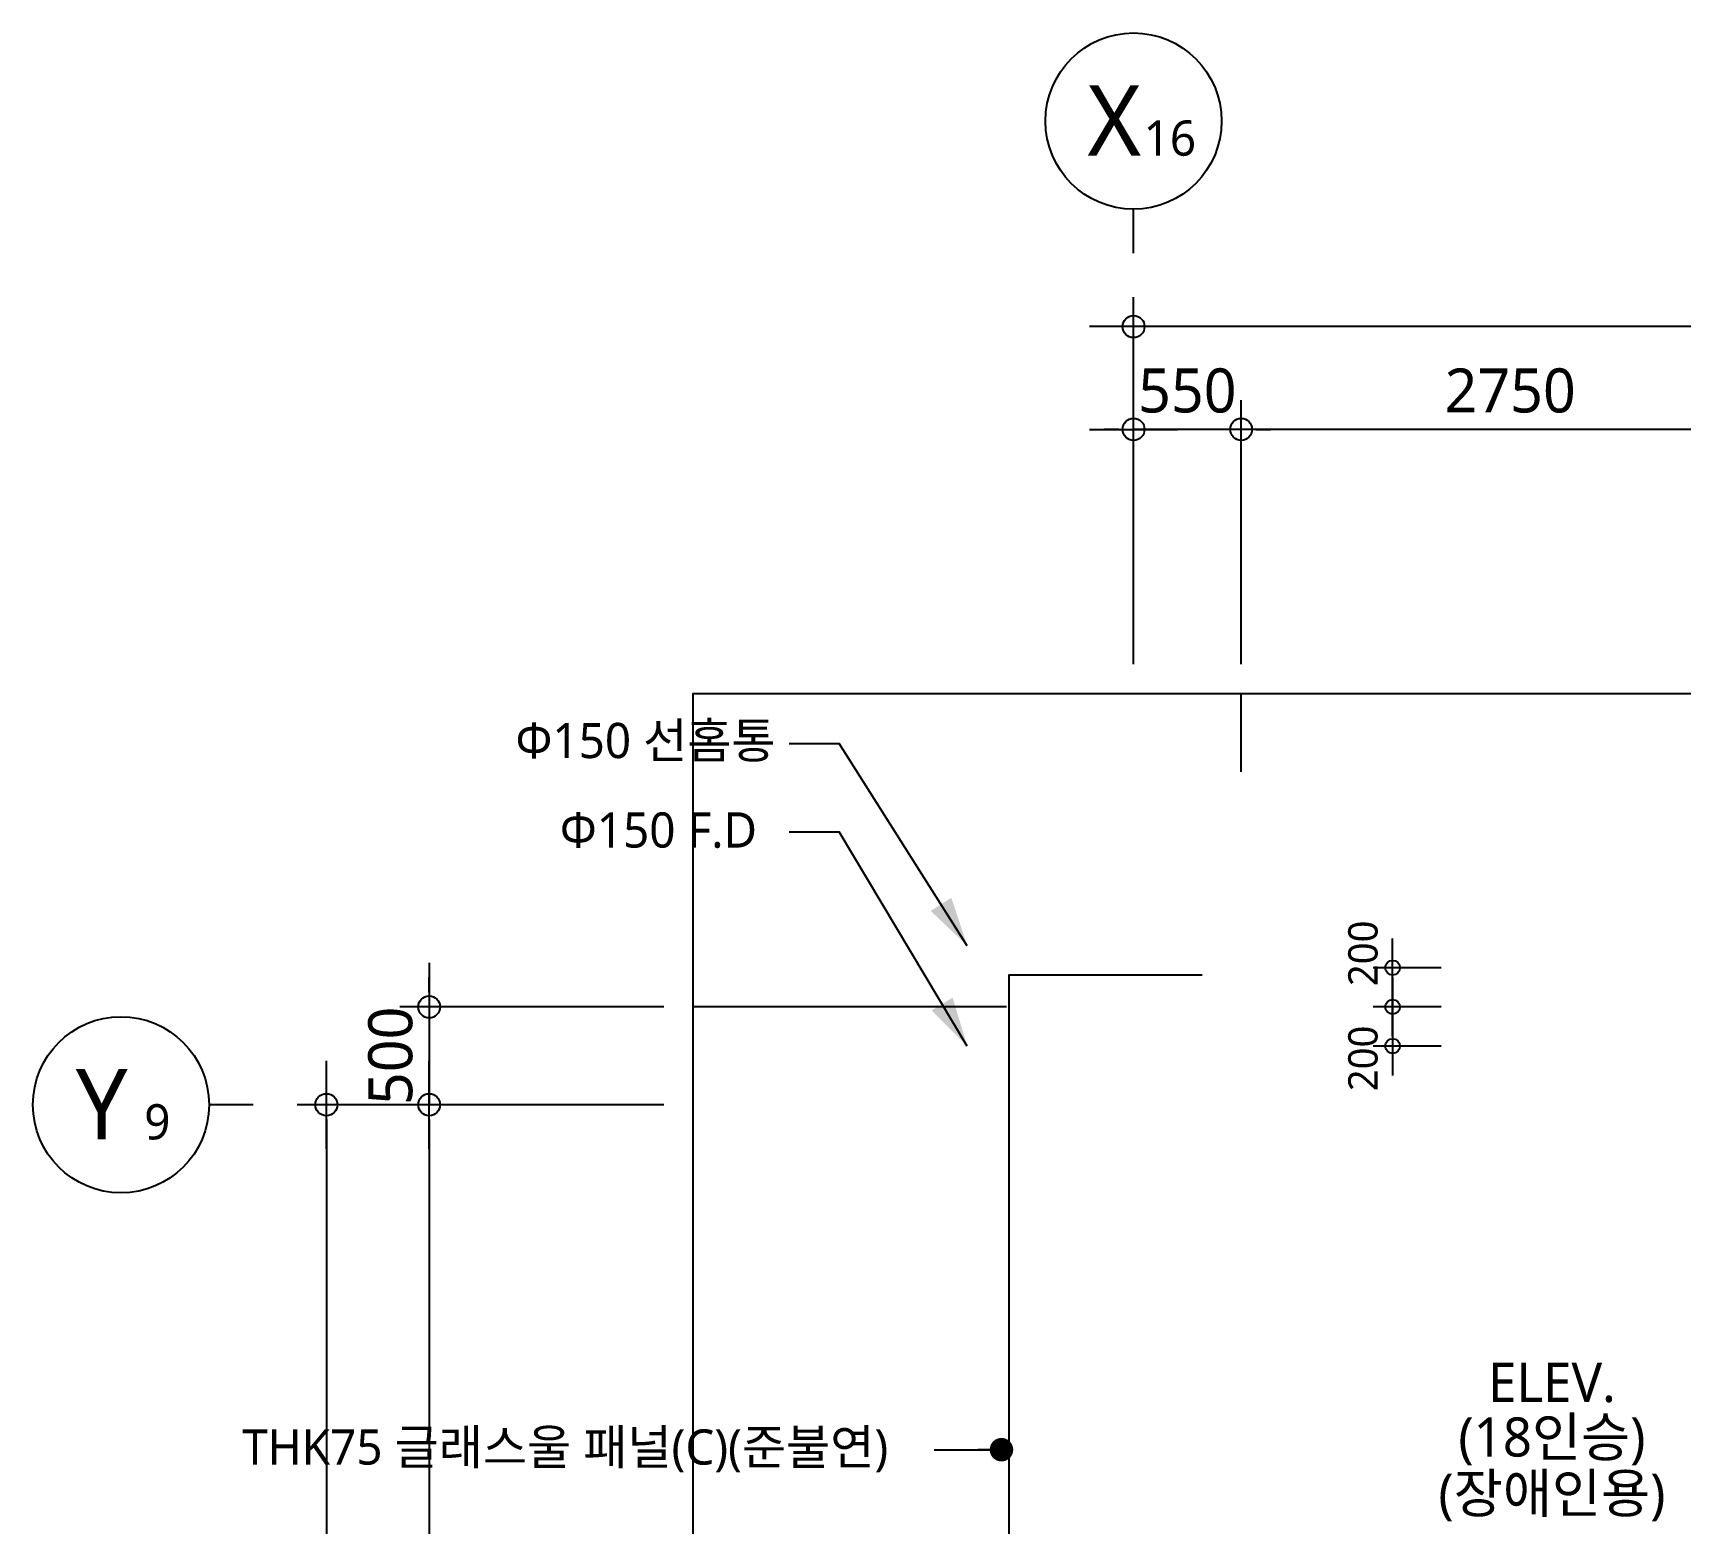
# Model space of a CAD drawing. Header units: millimetres. Extents: x -65167 to 413267, y -17142 to 66587.
# Drawn here: x 124988 to 133406, y 33601 to 41213 of the extents above; entities that cross this region are included whole.
import ezdxf
from ezdxf.enums import TextEntityAlignment as Align

# ---------------------------------------------------------------- set-up
doc = ezdxf.new("R2010")
doc.units = ezdxf.units.MM
doc.header["$LTSCALE"] = 75
doc.header["$MEASUREMENT"] = 0
doc.header["$PDSIZE"] = -10
doc.linetypes.add('CENTER', pattern=[2, 1.25, -0.25, 0.25, -0.25])
doc.layers.get('0').update_dxf_attribs({"linetype": 'CONTINUOUS'})
doc.layers.get('Defpoints').update_dxf_attribs({"color": 171, "linetype": 'CONTINUOUS'})
for name, color, linetype in [('CEN(ST)', 1, 'CENTER'), ('INS', 251, 'BATTING'), ('LED', 7, 'CONTINUOUS'), ('NDIM', 7, 'CONTINUOUS'), ('SYM(AXIS)', 7, 'CONTINUOUS'), ('TEXT(AXIS)', 2, 'CONTINUOUS'), ('TEXT(MIN)', 7, 'CONTINUOUS'), ('TEXT(노트)', 7, 'CONTINUOUS')]:
    doc.layers.add(name, color=color, linetype=linetype)
doc.styles.add('CGS', font='cgse', dxfattribs={"bigfont": 'cgs'})
doc.styles.add('나눔바른고딕', font='NanumBarunGothic.ttf')
doc.linetypes.add('BATTING', pattern='A,0.0001,-0.1,[134,ltypeshp.shx,S=0.1,R=0,X=-0.1,Y=0],-0.2,[134,ltypeshp.shx,S=0.1,R=180,X=0.1,Y=0],-0.1', length=0.4001)
doc.dimstyles.new('NDIM 1200', dxfattribs={"dimscale": 75, "dimtxt": 3, "dimasz": 1, "dimexe": 2, "dimexo": 2, "dimgap": 1, "dimtad": 1, "dimdec": 0, "dimdsep": 46, "dimtxsty": 'CGS', "dimblk": 'DOT0', "dimcen": 1, "dimdle": 8, "dimclrd": 256, "dimclre": 256, "dimclrt": 256, "dimadec": 0, "dimazin": 0, "dimtfac": 1, "dimtdec": 0, "dimtix": 1, "dimtmove": 2, "dimatfit": 3, "dimldrblk": 'DOT0', "dimfxl": 1, "dimtolj": 1, "dimtzin": 0, "dimlwd": -1, "dimlwe": -1, "dimarcsym": 0})

# ---------------------------------------------------------------- blocks, each defined once
blk = doc.blocks.new('A$C2F20087E')
at = {"layer": 'SYM(AXIS)'}
blk.add_line((600, 0), (600, 300), dxfattribs=at)
blk.add_circle((600, 900), 600, dxfattribs=at)
blk = doc.blocks.new('DOT0')
blk.add_line((-3, 0), (3, 0))
at = {"color": 6}
blk.add_circle((0, 0), 0.75, dxfattribs=at)
blk = doc.blocks.new('*D305')
at = {"layer": 'Defpoints', "color": 0, "ltscale": 0.4, "transparency": 16777216}
for p in [(128362.5, 35737.5), (126487.5, 19187.5), (128362.5, 19187.5)]:
    blk.add_point(p, dxfattribs=at)
at = {"layer": 'NDIM', "ltscale": 0.4, "transparency": 16777216}
for p, q in [((128212.5, 35737.5), (126337.5, 35737.5)), ((126487.5, 35662.5), (126487.5, 19262.5)), ((128212.5, 19187.5), (126337.5, 19187.5))]:
    blk.add_line(p, q, dxfattribs=at)
at = {"layer": 'NDIM', "ltscale": 0.4, "transparency": 16777216, "xscale": 75, "yscale": 75, "zscale": 75}
for p, rotation in [((126487.5, 35737.5), 90), ((126487.5, 19187.5), 270)]:
    blk.add_blockref('DOT0', p, dxfattribs=dict(at, rotation=rotation))
at = {"layer": 'NDIM', "ltscale": 0.4, "transparency": 16777216, "insert": (126290.2, 27462.5), "char_height": 225, "attachment_point": 5, "rotation": 90, "style": '나눔바른고딕'}
blk.add_mtext('\\A1;16550', dxfattribs=at)
blk = doc.blocks.new('*D306')
at = {"layer": 'Defpoints', "color": 0, "ltscale": 0.4, "transparency": 16777216}
for p in [(128362.5, 35737.5), (127012.5, 29337.5), (128362.5, 29337.5)]:
    blk.add_point(p, dxfattribs=at)
at = {"layer": 'NDIM', "ltscale": 0.4, "transparency": 16777216}
for p, q in [((128212.5, 35737.5), (126862.5, 35737.5)), ((127012.5, 35662.5), (127012.5, 29412.5)), ((128212.5, 29337.5), (126862.5, 29337.5))]:
    blk.add_line(p, q, dxfattribs=at)
at = {"layer": 'NDIM', "ltscale": 0.4, "transparency": 16777216, "xscale": 75, "yscale": 75, "zscale": 75}
for p, rotation in [((127012.5, 35737.5), 90), ((127012.5, 29337.5), 270)]:
    blk.add_blockref('DOT0', p, dxfattribs=dict(at, rotation=rotation))
at = {"layer": 'NDIM', "ltscale": 0.4, "transparency": 16777216, "insert": (126815.2, 32537.5), "char_height": 225, "attachment_point": 5, "rotation": 90, "style": '나눔바른고딕'}
blk.add_mtext('\\A1;6400', dxfattribs=at)
blk = doc.blocks.new('*D312')
at = {"layer": 'Defpoints', "color": 0, "ltscale": 0.4, "transparency": 16777216}
for p in [(130612.5, 39712.5), (130612.5, 37837.5), (141612.5, 37837.5)]:
    blk.add_point(p, dxfattribs=at)
at = {"layer": 'NDIM', "ltscale": 0.4, "transparency": 16777216}
for p, q in [((130612.5, 37987.5), (130612.5, 39862.5)), ((141612.5, 37987.5), (141612.5, 39862.5)), ((141537.5, 39712.5), (130687.5, 39712.5))]:
    blk.add_line(p, q, dxfattribs=at)
at = {"layer": 'NDIM', "ltscale": 0.4, "transparency": 16777216, "xscale": 75, "yscale": 75, "zscale": 75, "rotation": 180}
blk.add_blockref('DOT0', (130612.5, 39712.5), dxfattribs=at)
at = {"layer": 'NDIM', "ltscale": 0.4, "transparency": 16777216, "xscale": 75, "yscale": 75, "zscale": 75}
blk.add_blockref('DOT0', (141612.5, 39712.5), dxfattribs=at)
at = {"layer": 'NDIM', "ltscale": 0.4, "transparency": 16777216, "insert": (136112.5, 39909.7), "char_height": 225, "attachment_point": 5, "style": '나눔바른고딕'}
blk.add_mtext('\\A1;11000', dxfattribs=at)
blk = doc.blocks.new('*D315')
at = {"layer": 'Defpoints', "color": 0, "ltscale": 0.4, "transparency": 16777216}
for p in [(131162.5, 39187.5), (131162.5, 37837.5), (133912.5, 37837.5)]:
    blk.add_point(p, dxfattribs=at)
at = {"layer": 'NDIM', "ltscale": 0.4, "transparency": 16777216}
for p, q in [((131162.5, 37987.5), (131162.5, 39337.5)), ((133912.5, 37987.5), (133912.5, 39337.5)), ((133837.5, 39187.5), (131237.5, 39187.5))]:
    blk.add_line(p, q, dxfattribs=at)
at = {"layer": 'NDIM', "ltscale": 0.4, "transparency": 16777216, "xscale": 75, "yscale": 75, "zscale": 75, "rotation": 180}
blk.add_blockref('DOT0', (131162.5, 39187.5), dxfattribs=at)
at = {"layer": 'NDIM', "ltscale": 0.4, "transparency": 16777216, "xscale": 75, "yscale": 75, "zscale": 75}
blk.add_blockref('DOT0', (133912.5, 39187.5), dxfattribs=at)
at = {"layer": 'NDIM', "ltscale": 0.4, "transparency": 16777216, "insert": (132537.5, 39384.7), "char_height": 225, "attachment_point": 5, "style": '나눔바른고딕'}
blk.add_mtext('\\A1;2750', dxfattribs=at)
blk = doc.blocks.new('*D316')
at = {"layer": 'Defpoints', "color": 0, "ltscale": 0.4, "transparency": 16777216}
for p in [(130612.5, 39187.5), (130612.5, 37837.5), (131162.5, 37837.5)]:
    blk.add_point(p, dxfattribs=at)
at = {"layer": 'NDIM', "ltscale": 0.4, "transparency": 16777216}
for p, q in [((130612.5, 37987.5), (130612.5, 39337.5)), ((131162.5, 37987.5), (131162.5, 39337.5)), ((130537.5, 39187.5), (130462.5, 39187.5)), ((131162.5, 39187.5), (130612.5, 39187.5)), ((131237.5, 39187.5), (131312.5, 39187.5))]:
    blk.add_line(p, q, dxfattribs=at)
at = {"layer": 'NDIM', "ltscale": 0.4, "transparency": 16777216, "xscale": 75, "yscale": 75, "zscale": 75}
blk.add_blockref('DOT0', (130612.5, 39187.5), dxfattribs=at)
at = {"layer": 'NDIM', "ltscale": 0.4, "transparency": 16777216, "xscale": 75, "yscale": 75, "zscale": 75, "rotation": 180}
blk.add_blockref('DOT0', (131162.5, 39187.5), dxfattribs=at)
at = {"layer": 'NDIM', "ltscale": 0.4, "transparency": 16777216, "insert": (130887.5, 39384.7), "char_height": 225, "attachment_point": 5, "style": '나눔바른고딕'}
blk.add_mtext('\\A1;550', dxfattribs=at)
blk = doc.blocks.new('*D432')
at = {"layer": 'Defpoints', "color": 0, "ltscale": 0.4, "transparency": 16777216}
for p in [(128362.5, 36237.5), (127012.5, 35737.5), (128362.5, 35737.5)]:
    blk.add_point(p, dxfattribs=at)
at = {"layer": 'NDIM', "ltscale": 0.4, "transparency": 16777216}
for p, q in [((127012.5, 36312.5), (127012.5, 36387.5)), ((128212.5, 36237.5), (126862.5, 36237.5)), ((127012.5, 36237.5), (127012.5, 35737.5)), ((128212.5, 35737.5), (126862.5, 35737.5)), ((127012.5, 35662.5), (127012.5, 35587.5))]:
    blk.add_line(p, q, dxfattribs=at)
at = {"layer": 'NDIM', "ltscale": 0.4, "transparency": 16777216, "xscale": 75, "yscale": 75, "zscale": 75}
for p, rotation in [((127012.5, 36237.5), 270), ((127012.5, 35737.5), 90)]:
    blk.add_blockref('DOT0', p, dxfattribs=dict(at, rotation=rotation))
at = {"layer": 'NDIM', "ltscale": 0.4, "transparency": 16777216, "insert": (126815.3, 35987.5), "char_height": 225, "attachment_point": 5, "rotation": 90, "style": '나눔바른고딕'}
blk.add_mtext('\\A1;500', dxfattribs=at)
blk = doc.blocks.new('*D804')
at = {"layer": 'Defpoints', "color": 0, "ltscale": 0.4, "transparency": 16777216}
for p in [(131936.7, 36437.5), (132284, 36437.5), (132284, 36237.5)]:
    blk.add_point(p, dxfattribs=at)
at = {"layer": 'NDIM', "ltscale": 0.4, "transparency": 16777216}
for p, q in [((132184, 36437.5), (131836.7, 36437.5)), ((131936.7, 36287.5), (131936.7, 36387.5)), ((132184, 36237.5), (131836.7, 36237.5))]:
    blk.add_line(p, q, dxfattribs=at)
at = {"layer": 'NDIM', "ltscale": 0.4, "transparency": 16777216, "xscale": 50, "yscale": 50, "zscale": 50}
for p, rotation in [((131936.7, 36437.5), 90), ((131936.7, 36237.5), 270)]:
    blk.add_blockref('DOT0', p, dxfattribs=dict(at, rotation=rotation))
at = {"layer": 'NDIM', "ltscale": 0.4, "transparency": 16777216, "insert": (131785.8, 36511), "char_height": 150, "attachment_point": 5, "rotation": 90, "style": '나눔바른고딕'}
blk.add_mtext('\\A1;200', dxfattribs=at)
blk = doc.blocks.new('*D805')
at = {"layer": 'Defpoints', "color": 0, "ltscale": 0.4, "transparency": 16777216}
for p in [(132284, 36237.5), (131936.7, 36037.5), (132284, 36037.5)]:
    blk.add_point(p, dxfattribs=at)
at = {"layer": 'NDIM', "ltscale": 0.4, "transparency": 16777216}
for p, q in [((132184, 36237.5), (131836.7, 36237.5)), ((131936.7, 36187.5), (131936.7, 36087.5)), ((132184, 36037.5), (131836.7, 36037.5))]:
    blk.add_line(p, q, dxfattribs=at)
at = {"layer": 'NDIM', "ltscale": 0.4, "transparency": 16777216, "xscale": 50, "yscale": 50, "zscale": 50}
for p, rotation in [((131936.7, 36237.5), 90), ((131936.7, 36037.5), 270)]:
    blk.add_blockref('DOT0', p, dxfattribs=dict(at, rotation=rotation))
at = {"layer": 'NDIM', "ltscale": 0.4, "transparency": 16777216, "insert": (131785.8, 35974.3), "char_height": 150, "attachment_point": 5, "rotation": 90, "style": '나눔바른고딕'}
blk.add_mtext('\\A1;200', dxfattribs=at)
blk = doc.blocks.new('_Dot')
at = {"color": 0, "linetype": 'ByBlock', "lineweight": -2}
blk.add_line((-0.5, 0), (-1, 0), dxfattribs=at)
at = {"color": 0, "linetype": 'ByBlock', "const_width": 0.5}
blk.add_lwpolyline([(-0.25, 0, 1), (0.25, 0, 1)], format="xyb", close=True, dxfattribs=at)

msp = doc.modelspace()

# ---------------------------------------------------------------- linework, layer by layer
at = {"ltscale": 10000}
for p, q in [((128851.6, 37583), (129107.9, 37583)), ((128851.6, 37131.6), (129107.9, 37131.6)), ((129593, 33975.4), (129937.5, 33975.4))]:
    msp.add_line(p, q, dxfattribs=at)
at = {"layer": 'CEN(ST)', "ltscale": 10000}
for p, q in [((131162.5, 37437.5), (131162.5, 37837.5)), ((129962.5, 36237.5), (128362.5, 36237.5))]:
    msp.add_line(p, q, dxfattribs=at)
at = {"layer": 'Defpoints', "ltscale": 10000}
msp.add_lwpolyline([(148562.5, 6362.5), (128362.5, 6362.5), (128362.5, 37837.5), (148562.5, 37837.5)], close=True, dxfattribs=at)
at = {"layer": 'INS', "ltscale": 1.2}
msp.add_lwpolyline([(130962.5, 36400), (129975, 36400), (129975, 29050), (132100, 29050), (132100, 28412.5)], dxfattribs=at)
at = {"layer": 'LED'}
for points in [[(129762.5, 36550), (129107.9, 37583)], [(129762.5, 36037.5), (129107.9, 37131.6)]]:
    msp.add_lwpolyline(points, dxfattribs=at)
for points in [[(129762.5, 36550), (129575.9, 36727.7), (129681.5, 36794.6)], [(129762.5, 36037.5), (129580.5, 36219.9), (129687.8, 36284.1)]]:
    msp.add_solid(points, dxfattribs=at)

# ---------------------------------------------------------------- block references
at = {"xscale": 0.75, "yscale": 0.75, "zscale": 0.75}
msp.add_blockref('A$C2F20087E', (130162.5, 40087.5), dxfattribs=at)
at = {"xscale": 0.75, "yscale": 0.75, "zscale": 0.75, "rotation": 89.99999999999932}
msp.add_blockref('A$C2F20087E', (126112.5, 35287.5), dxfattribs=at)
at = {"layer": 'NDIM', "ltscale": 10000, "xscale": 120, "yscale": 120, "zscale": 120}
msp.add_blockref('_Dot', (129937.5, 33975.4), dxfattribs=at)

# ---------------------------------------------------------------- texts
at = {"layer": 'TEXT(AXIS)', "style": '나눔바른고딕'}
for s, height, p in [('X', 360, (130513.8, 40765.5)), ('16', 180, (130798.2, 40675.5)), ('Y', 360, (125338.8, 35740.5)), ('9', 180, (125623.2, 35650.5))]:
    msp.add_text(s, height=height, dxfattribs=at).set_placement(p, align=Align.MIDDLE)
at = {"layer": 'TEXT(MIN)', "style": '나눔바른고딕'}
msp.add_text('Φ150 선홈통', height=180, dxfattribs=at).set_placement((128783.3, 37598.2), align=Align.MIDDLE_RIGHT)
for s, p in [('Φ150 F.D', (127680.7, 37141.1)), ('THK75 글래스울 패널(C)(준불연)', (126056.9, 33989.3))]:
    msp.add_text(s, height=180, dxfattribs=at).set_placement(p, align=Align.MIDDLE_LEFT)
at = {"layer": 'TEXT(노트)', "style": '나눔바른고딕'}
for s, p in [('ELEV.', (132750.8, 34317.5)), ('(18인승)', (132750.8, 34030.8)), ('(장애인용)', (132750.8, 33744.2))]:
    msp.add_text(s, height=200, dxfattribs=at).set_placement(p, align=Align.MIDDLE)

# ---------------------------------------------------------------- dimensions: what is measured, and where the dimension line sits
at = {"layer": 'NDIM', "ltscale": 0.4}
for base, p1, p2, angle, picture, middle in [((130612.5, 39712.5), (141612.5, 37837.5), (130612.5, 37837.5), 180, '*D312', (136112.5, 39909.7)), ((130612.5, 39187.5), (131162.5, 37837.5), (130612.5, 37837.5), 180, '*D316', (130887.5, 39384.7)), ((131162.5, 39187.5), (133912.5, 37837.5), (131162.5, 37837.5), 180, '*D315', (132537.5, 39384.7)), ((127012.5, 35737.5), (128362.5, 36237.5), (128362.5, 35737.5), 270, '*D432', (126815.3, 35987.5)), ((126487.5, 19187.5), (128362.5, 35737.5), (128362.5, 19187.5), 270, '*D305', (126290.2, 27462.5)), ((127012.5, 29337.5), (128362.5, 35737.5), (128362.5, 29337.5), 270, '*D306', (126815.2, 32537.5))]:
    dim = msp.add_linear_dim(base=base, p1=p1, p2=p2, angle=angle, dimstyle='NDIM 1200', override={"dimtxsty": '나눔바른고딕'}, dxfattribs=at)
    dim.commit()
    dim.dimension.update_dxf_attribs({"geometry": picture, "text_midpoint": middle})
for base, p2, angle, picture, middle in [((131936.7, 36437.5), (132284, 36437.5), 90, '*D804', (131785.8, 36511)), ((131936.7, 36037.5), (132284, 36037.5), 270, '*D805', (131785.8, 35974.3))]:
    dim = msp.add_linear_dim(base=base, p1=(132284, 36237.5), p2=p2, angle=angle, dimstyle='NDIM 1200', override={"dimscale": 50, "dimtxsty": '나눔바른고딕'}, dxfattribs=at)
    dim.commit()
    dim.dimension.update_dxf_attribs({"geometry": picture, "text_midpoint": middle, "dimtype": 160})

doc.saveas('drawing.dxf')
